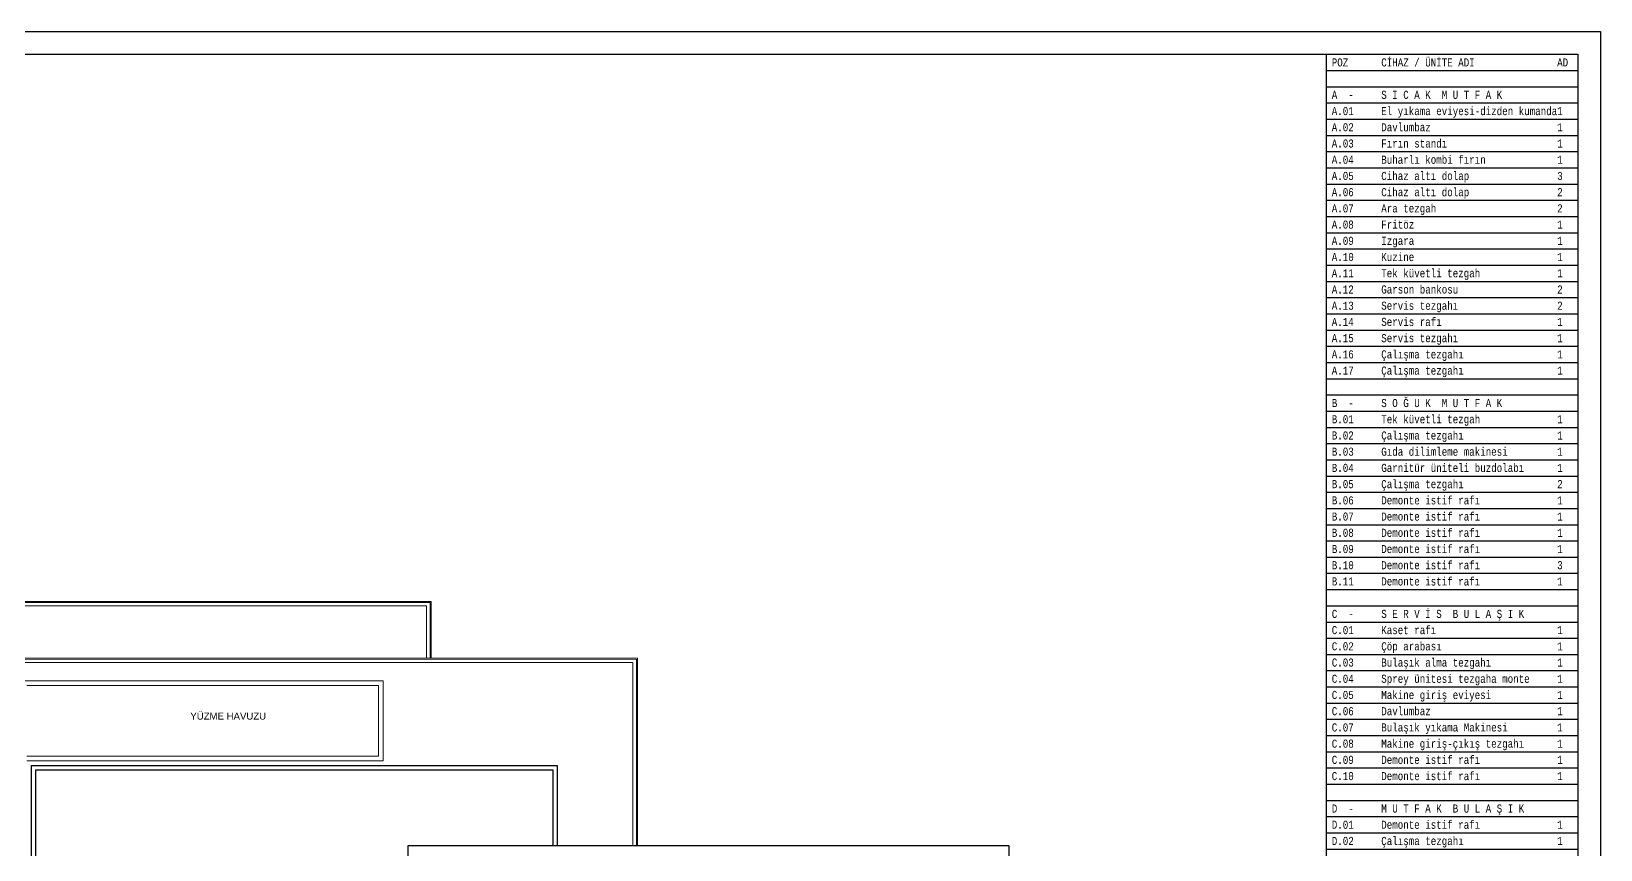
# Model space of a CAD drawing. Header units: millimetres. Extents: x 1443065 to 1517367, y 3763150 to 3779068.
# Drawn here: x 1510521 to 1517367, y 3769579 to 3773150 of the extents above; entities that cross this region are included whole.
import ezdxf

# ---------------------------------------------------------------- set-up
doc = ezdxf.new("R2010")
doc.units = ezdxf.units.MM
for name, color, linetype in [('BL-A', 1, 'Continuous'), ('BL-B', 5, 'Continuous'), ('BL-C', 140, 'Continuous'), ('BL-D', 180, 'Continuous'), ('BL-P', 200, 'Continuous'), ('BL-Y', 144, 'Continuous'), ('m-TFR_vitrifiye', 1, 'Continuous'), ('m-YAZ_pafta', 7, 'Continuous')]:
    doc.layers.add(name, color=color, linetype=linetype)
doc.layers.add('GOR-2', color=139, linetype='Continuous', lineweight=5)
doc.layers.add('MAHAL', color=52, linetype='Continuous', lineweight=13)
doc.styles.add('antet', font='monos.ttf', dxfattribs={"width": 0.8})
doc.styles.get("Standard").update_dxf_attribs({"font": 'arial.ttf'})

msp = doc.modelspace()

# ---------------------------------------------------------------- linework, layer by layer
at = {"layer": 'BL-A'}
for points in [[(1516170.4, 3772837.4), (1517267.4, 3772837.4)], [(1516170.4, 3772766.6), (1517267.4, 3772766.6)], [(1516170.4, 3772695.8), (1517267.4, 3772695.8)], [(1516170.4, 3772625.1), (1517267.4, 3772625.1)], [(1516170.4, 3772554.3), (1517267.4, 3772554.3)], [(1516170.4, 3772483.5), (1517267.4, 3772483.5)], [(1516170.4, 3772412.8), (1517267.4, 3772412.8)], [(1516170.4, 3772342), (1517267.4, 3772342)], [(1516170.4, 3772271.2), (1517267.4, 3772271.2)], [(1516170.4, 3772200.4), (1517267.4, 3772200.4)], [(1516170.4, 3772129.7), (1517267.4, 3772129.7)], [(1516170.4, 3772058.9), (1517267.4, 3772058.9)], [(1516170.4, 3771988.1), (1517267.4, 3771988.1)], [(1516170.4, 3771917.3), (1517267.4, 3771917.3)], [(1516170.4, 3771846.6), (1517267.4, 3771846.6)], [(1516170.4, 3771775.8), (1517267.4, 3771775.8)], [(1516170.4, 3771705), (1517267.4, 3771705)], [(1516170.4, 3771634.2), (1517267.4, 3771634.2)], [(1516170.4, 3771563.5), (1517267.4, 3771563.5)]]:
    msp.add_lwpolyline(points, dxfattribs=at)
at = {"layer": 'BL-B'}
for points in [[(1516170.4, 3771492.7), (1517267.4, 3771492.7)], [(1516170.4, 3771421.9), (1517267.4, 3771421.9)], [(1516170.4, 3771351.1), (1517267.4, 3771351.1)], [(1516170.4, 3771280.4), (1517267.4, 3771280.4)], [(1516170.4, 3771209.6), (1517267.4, 3771209.6)], [(1516170.4, 3771138.8), (1517267.4, 3771138.8)], [(1516170.4, 3771068.1), (1517267.4, 3771068.1)], [(1516170.4, 3770997.3), (1517267.4, 3770997.3)], [(1516170.4, 3770926.5), (1517267.4, 3770926.5)], [(1516170.4, 3770855.7), (1517267.4, 3770855.7)], [(1516170.4, 3770785), (1517267.4, 3770785)], [(1516170.4, 3770714.2), (1517267.4, 3770714.2)], [(1516170.4, 3770643.4), (1517267.4, 3770643.4)]]:
    msp.add_lwpolyline(points, dxfattribs=at)
at = {"layer": 'BL-C'}
for points in [[(1516170.4, 3770572.6), (1517267.4, 3770572.6)], [(1516170.4, 3770501.9), (1517267.4, 3770501.9)], [(1516170.4, 3770431.1), (1517267.4, 3770431.1)], [(1516170.4, 3770360.3), (1517267.4, 3770360.3)], [(1516170.4, 3770289.5), (1517267.4, 3770289.5)], [(1516170.4, 3770218.8), (1517267.4, 3770218.8)], [(1516170.4, 3770148), (1517267.4, 3770148)], [(1516170.4, 3770077.2), (1517267.4, 3770077.2)], [(1516170.4, 3770006.4), (1517267.4, 3770006.4)], [(1516170.4, 3769935.7), (1517267.4, 3769935.7)], [(1516170.4, 3769864.9), (1517267.4, 3769864.9)], [(1516170.4, 3769794.1), (1517267.4, 3769794.1)]]:
    msp.add_lwpolyline(points, dxfattribs=at)
at = {"layer": 'BL-D'}
for points in [[(1516170.4, 3769723.4), (1517267.4, 3769723.4)], [(1516170.4, 3769652.6), (1517267.4, 3769652.6)], [(1516170.4, 3769581.8), (1517267.4, 3769581.8)]]:
    msp.add_lwpolyline(points, dxfattribs=at)
at = {"layer": 'BL-P'}
for points in [[(1516170.4, 3772978.9), (1517267.4, 3772978.9)], [(1516170.4, 3772908.2), (1517267.4, 3772908.2)]]:
    msp.add_lwpolyline(points, dxfattribs=at)
at = {"layer": 'BL-Y'}
for p, q in [((1516170.4, 3773049.7), (1516170.4, 3767317)), ((1517267.4, 3773049.7), (1517267.4, 3767317))]:
    msp.add_line(p, q, dxfattribs=at)
at = {"layer": 'GOR-2'}
for p, q in [((1512265.2, 3770662.6), (1507920.6, 3770662.6)), ((1512265.2, 3770662.6), (1507920.6, 3770662.6)), ((1512260.2, 3770657.6), (1507925.6, 3770657.6)), ((1512260.2, 3770657.6), (1507925.6, 3770657.6)), ((1512245.2, 3770642.6), (1507940.6, 3770642.6)), ((1512245.2, 3770642.6), (1507940.6, 3770642.6)), ((1512245.2, 3770415.6), (1512245.2, 3770642.6)), ((1512245.2, 3770415.6), (1512245.2, 3770642.6)), ((1512260.2, 3770415.6), (1512260.2, 3770657.6)), ((1512260.2, 3770415.6), (1512260.2, 3770657.6)), ((1512265.2, 3770415.6), (1512265.2, 3770662.6)), ((1512265.2, 3770415.6), (1512265.2, 3770662.6)), ((1507920.6, 3770415.6), (1513165.1, 3770415.5)), ((1507920.6, 3770415.6), (1513165.1, 3770415.5)), ((1507925.6, 3770410.6), (1513160.1, 3770410.5)), ((1507925.6, 3770410.6), (1513160.1, 3770410.5)), ((1513160.1, 3769596.6), (1513160.1, 3770410.5)), ((1513160.1, 3769596.6), (1513160.1, 3770410.5)), ((1513165.1, 3769596.6), (1513165.1, 3770415.5)), ((1513165.1, 3769596.6), (1513165.1, 3770415.5)), ((1507940.6, 3770395.6), (1513145.1, 3770395.5)), ((1507940.6, 3770395.6), (1513145.1, 3770395.5)), ((1513145.1, 3769596.6), (1513145.1, 3770395.5)), ((1513145.1, 3769596.6), (1513145.1, 3770395.5)), ((1508020.6, 3770315.3), (1512055.1, 3770315.3)), ((1510501.2, 3770295.3), (1512035.1, 3770295.3)), ((1512035.1, 3769986.9), (1512035.1, 3770295.3)), ((1512055.1, 3769966.9), (1512055.1, 3770315.3)), ((1510501.2, 3769986.9), (1512035.1, 3769986.9)), ((1510501.2, 3769966.9), (1512055.1, 3769966.9))]:
    msp.add_line(p, q, dxfattribs=at)
at = {"layer": 'm-TFR_vitrifiye'}
for p, q in [((1512165.1, 3769450.1), (1512165.1, 3769597.1)), ((1512165.1, 3769597.1), (1514785.1, 3769597.1)), ((1514785.1, 3769597.1), (1514785.1, 3769450.1))]:
    msp.add_line(p, q, dxfattribs=at)
for points in [[(1512162.1, 3765847.1), (1510520.6, 3765847.1), (1510520.6, 3769947.1), (1512815.2, 3769947.1), (1512815.2, 3769596.6)], [(1512162.1, 3765847.1), (1510520.6, 3765847.1), (1510520.6, 3769947.1), (1512815.2, 3769947.1), (1512815.2, 3769596.6)], [(1512162.1, 3765867.1), (1510540.6, 3765867.1), (1510540.6, 3769927.1), (1512795.2, 3769927.1), (1512795.2, 3769596.6)], [(1512162.1, 3765867.1), (1510540.6, 3765867.1), (1510540.6, 3769927.1), (1512795.2, 3769927.1), (1512795.2, 3769596.6)]]:
    msp.add_lwpolyline(points, dxfattribs=at)
at = {"layer": 'm-YAZ_pafta'}
for points in [[(1506355.6, 3773149.7), (1517367.4, 3773149.7), (1517367.4, 3763149.7), (1506355.6, 3763149.7)], [(1506455.6, 3773049.7), (1517267.4, 3773049.7), (1517267.4, 3763249.7), (1506455.6, 3763249.7)]]:
    msp.add_lwpolyline(points, close=True, dxfattribs=at)

# ---------------------------------------------------------------- texts
at = {"layer": 'BL-A', "style": 'antet', "width": 0.8}
for s, p in [(' A  -     S I C A K  M U T F A K', (1516170.4, 3772855.1)), (' A.01     El yıkama eviyesi-dizden kumanda1', (1516170.4, 3772784.3)), (' A.02     Davlumbaz                       1', (1516170.4, 3772713.5)), (' A.03     Fırın standı                    1', (1516170.4, 3772642.8)), (' A.04     Buharlı kombi fırın             1', (1516170.4, 3772572)), (' A.05     Cihaz altı dolap                3', (1516170.4, 3772501.2)), (' A.06     Cihaz altı dolap                2', (1516170.4, 3772430.4)), (' A.07     Ara tezgah                      2', (1516170.4, 3772359.7)), (' A.08     Fritöz                          1', (1516170.4, 3772288.9)), (' A.09     Izgara                          1', (1516170.4, 3772218.1)), (' A.10     Kuzine                          1', (1516170.4, 3772147.4)), (' A.11     Tek küvetli tezgah              1', (1516170.4, 3772076.6)), (' A.12     Garson bankosu                  2', (1516170.4, 3772005.8)), (' A.13     Servis tezgahı                  2', (1516170.4, 3771935)), (' A.14     Servis rafı                     1', (1516170.4, 3771864.3)), (' A.15     Servis tezgahı                  1', (1516170.4, 3771793.5)), (' A.16     Çalışma tezgahı                 1', (1516170.4, 3771722.7)), (' A.17     Çalışma tezgahı                 1', (1516170.4, 3771651.9))]:
    msp.add_text(s, height=35.387, dxfattribs=at).set_placement(p)
at = {"layer": 'BL-B', "style": 'antet', "width": 0.8}
for s, p in [(' B  -     S O Ğ U K  M U T F A K', (1516170.4, 3771510.4)), (' B.01     Tek küvetli tezgah              1', (1516170.4, 3771439.6)), (' B.02     Çalışma tezgahı                 1', (1516170.4, 3771368.8)), (' B.03     Gıda dilimleme makinesi         1', (1516170.4, 3771298.1)), (' B.04     Garnitür üniteli buzdolabı      1', (1516170.4, 3771227.3)), (' B.05     Çalışma tezgahı                 2', (1516170.4, 3771156.5)), (' B.06     Demonte istif rafı              1', (1516170.4, 3771085.7)), (' B.07     Demonte istif rafı              1', (1516170.4, 3771015)), (' B.08     Demonte istif rafı              1', (1516170.4, 3770944.2)), (' B.09     Demonte istif rafı              1', (1516170.4, 3770873.4)), (' B.10     Demonte istif rafı              3', (1516170.4, 3770802.7)), (' B.11     Demonte istif rafı              1', (1516170.4, 3770731.9))]:
    msp.add_text(s, height=35.387, dxfattribs=at).set_placement(p)
at = {"layer": 'BL-C', "style": 'antet', "width": 0.8}
for s, p in [(' C  -     S E R V İ S  B U L A Ş I K', (1516170.4, 3770590.3)), (' C.01     Kaset rafı                      1', (1516170.4, 3770519.6)), (' C.02     Çöp arabası                     1', (1516170.4, 3770448.8)), (' C.03     Bulaşık alma tezgahı            1', (1516170.4, 3770378)), (' C.04     Sprey ünitesi tezgaha monte     1', (1516170.4, 3770307.2)), (' C.05     Makine giriş eviyesi            1', (1516170.4, 3770236.5)), (' C.06     Davlumbaz                       1', (1516170.4, 3770165.7)), (' C.07     Bulaşık yıkama Makinesi         1', (1516170.4, 3770094.9)), (' C.08     Makine giriş-çıkış tezgahı      1', (1516170.4, 3770024.1)), (' C.09     Demonte istif rafı              1', (1516170.4, 3769953.4)), (' C.10     Demonte istif rafı              1', (1516170.4, 3769882.6))]:
    msp.add_text(s, height=35.387, dxfattribs=at).set_placement(p)
at = {"layer": 'BL-D', "style": 'antet', "width": 0.8}
for s, p in [(' D  -     M U T F A K  B U L A Ş I K', (1516170.4, 3769741)), (' D.01     Demonte istif rafı              1', (1516170.4, 3769670.3)), (' D.02     Çalışma tezgahı                 1', (1516170.4, 3769599.5))]:
    msp.add_text(s, height=35.387, dxfattribs=at).set_placement(p)
at = {"layer": 'BL-P', "style": 'antet', "width": 0.8}
msp.add_text(' POZ      CİHAZ / ÜNİTE ADI               AD', height=35.387, dxfattribs=at).set_placement((1516170.4, 3772996.6))
at = {"layer": 'MAHAL', "insert": (1511214.2, 3770146.4), "char_height": 30, "width": 398.172, "attachment_point": 7}
msp.add_mtext('{\\f@Arial Unicode MS|b0|i0|c162|p34;YÜZME HAVUZU}', dxfattribs=at)

doc.saveas('drawing.dxf')
